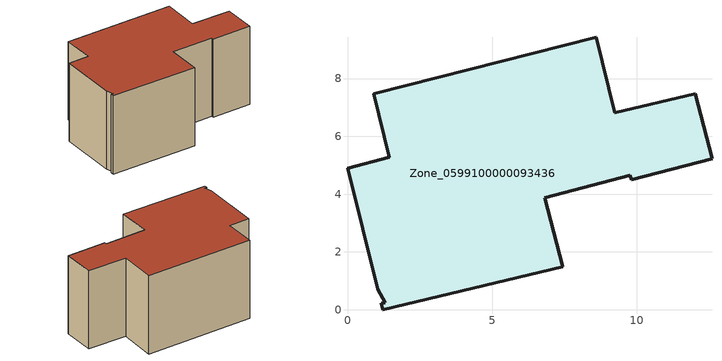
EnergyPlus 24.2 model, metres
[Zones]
Zone_0599100000093436
 floor ground (C_G): 9.24,6.81 12.04,7.48 12.61,5.22 9.82,4.49 9.78,4.65 6.82,3.87 7.44,1.49 1.23,0 1.17,0.22 1.31,0.24 1.05,0.71 0,4.9 1.45,5.27 0.9,7.47 8.61,9.43 z0
 wall outside (C_F): 12.04,7.48 9.24,6.81 8.61,9.43 0.9,7.47 1.45,5.27 0,4.9 1.05,0.71 1.31,0.24 1.17,0.22 1.23,0 7.44,1.49 6.82,3.87 9.78,4.65 9.82,4.49 12.61,5.22 12.04,7.48 z0:5.9
 roof outside (C_R): 8.61,9.43 0.9,7.47 1.45,5.27 0,4.9 1.05,0.71 1.31,0.24 1.17,0.22 1.23,0 7.44,1.49 6.82,3.87 9.78,4.65 9.82,4.49 12.61,5.22 12.04,7.48 9.24,6.81 z5.9
[BUILDING]
Pand.0599100000093436: North Axis=0; Terrain=City; Loads Convergence Tolerance Value=0.04; Temperature Convergence Tolerance Value=0.4; Solar Distribution=FullExterior; Maximum Number of Warmup Days=25; Minimum Number of Warmup Days=1
[Site:Location]
Rotterdam.The.Hague.AP_ZH_NLD Design_Conditions: Latitude=51.96; Longitude=4.45; Time Zone=1; Elevation=-4.5
[SITE:GROUNDTEMPERATURE:BUILDINGSURFACE]
18, 18, 18, 18, 18, 18, 18, 18, 18, 18, 18, 18
[MATERIAL] Thermal Absorptance=0.9; Solar Absorptance=0.7; Visible Absorptance=0.7
Name | Roughness | Thickness | Conductivity | Density | Specific Heat
G.TC.1965-1974 | MediumSmooth | 0.15 | 0.882353 | 540 | 1210
F.TC.1965-1974 | Rough | 0.3 | 0.697674 | 1920 | 840
R.TC.1965-1974 | MediumRough | 0.2 | 0.232558 | 1500 | 1000
[CONSTRUCTION]
C_G: G.TC.1965-1974
C_F: F.TC.1965-1974
C_R: R.TC.1965-1974
[ZONE]
Zone_0599100000093436: Type=1; Multiplier=1; Ceiling Height=Autocalculate; Volume=Autocalculate; Floor Area=autocalculate; Part of Total Floor Area=Yes
[ZONEINFILTRATION:DESIGNFLOWRATE]
Infil_Zone_0599100000093436: Zone or ZoneList or Space or SpaceList=Zone_0599100000093436; Schedule=AlwaysOn; Design Flow Rate Calculation Method=Flow/Area; Flow Rate per Floor Area=0.003; Constant Term Coefficient=1; Temperature Term Coefficient=0; Velocity Term Coefficient=0; Velocity Squared Term Coefficient=0
[HVACTEMPLATE:ZONE:IDEALLOADSAIRSYSTEM]
Zone_0599100000093436: Maximum Heating Supply Air Temperature=50; Minimum Cooling Supply Air Temperature=13; Maximum Heating Supply Air Humidity Ratio=0.0156; Minimum Cooling Supply Air Humidity Ratio=0.0077; Heating Limit=NoLimit; Cooling Limit=NoLimit; Dehumidification Control Type=ConstantSensibleHeatRatio; Cooling Sensible Heat Ratio=0.7; Dehumidification Setpoint=60; Humidification Control Type=None; Humidification Setpoint=30; Outdoor Air Method=None; Outdoor Air Flow Rate per Person=0.00944; Outdoor Air Flow Rate per Zone Floor Area=0; Outdoor Air Flow Rate per Zone=0; Demand Controlled Ventilation Type=None; Outdoor Air Economizer Type=NoEconomizer; Heat Recovery Type=None; Sensible Heat Recovery Effectiveness=0.7; Latent Heat Recovery Effectiveness=0.65
[ZONECONTROL:THERMOSTAT]
ThermostatControl_Zone_0599100000093436: Zone or ZoneList=Zone_0599100000093436; Control Type Schedule=DualSetpointControlType; Control 1=Thermostat_Zone_0599100000093436; Temperature Difference Between Cutout And Setpoint=0
[THERMOSTATSETPOINT:DUALSETPOINT]
Thermostat_Zone_0599100000093436: Heating Setpoint Temperature Schedule=HeatingSetpoint_Zone_0599100000093436; Cooling Setpoint Temperature Schedule=CoolingSetpoint_Zone_0599100000093436
[SCHEDULE:COMPACT]
HeatingSetpoint_Zone_0599100000093436: Through: 12/31, For: AllDays, Until: 24:00, 21
CoolingSetpoint_Zone_0599100000093436: Through: 12/31, For: AllDays, Until: 24:00, 24
DualSetpointControlType: Through: 12/31, For: AllDays, Until: 24:00, 4
AlwaysOn: Through: 12/31, For: AllDays, Until: 24:00, 1
